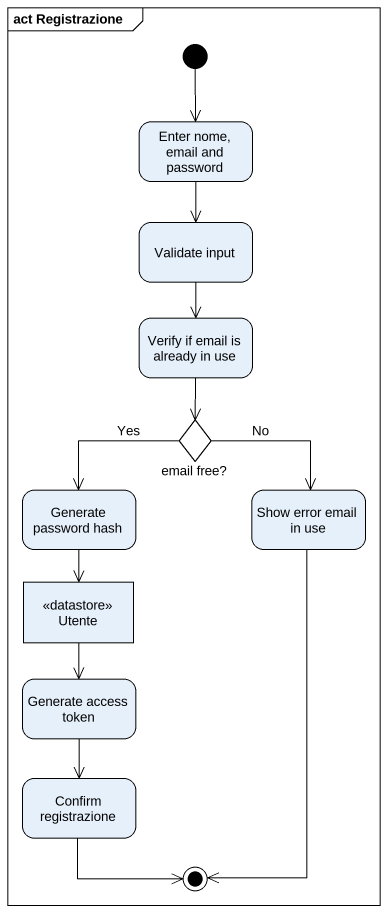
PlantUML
@startuml
mainframe act Registrazione
hide empty description
state "Enter nome, email and password" as Enter_nome_email_and
state "Validate input" as Validate_input
state "Verify if email is already in use" as Verify_if_email_is_already
state "email free?" as email_free <<choice>>
state "Generate password hash" as Generate_password_hash
state "Show error email in use" as Show_error_email_in_use
state Utente <<datastore>>
state "Generate access token" as Generate_access_token
state "Confirm registrazione" as Confirm_registrazione
[*] --> Enter_nome_email_and
Enter_nome_email_and --> Validate_input
Validate_input --> Verify_if_email_is_already
Verify_if_email_is_already --> email_free
email_free --> Generate_password_hash : Yes
email_free --> Show_error_email_in_use : No
Generate_password_hash --> Utente
Utente --> Generate_access_token
Generate_access_token --> Confirm_registrazione
Show_error_email_in_use --> [*]
Confirm_registrazione --> [*]
@enduml
